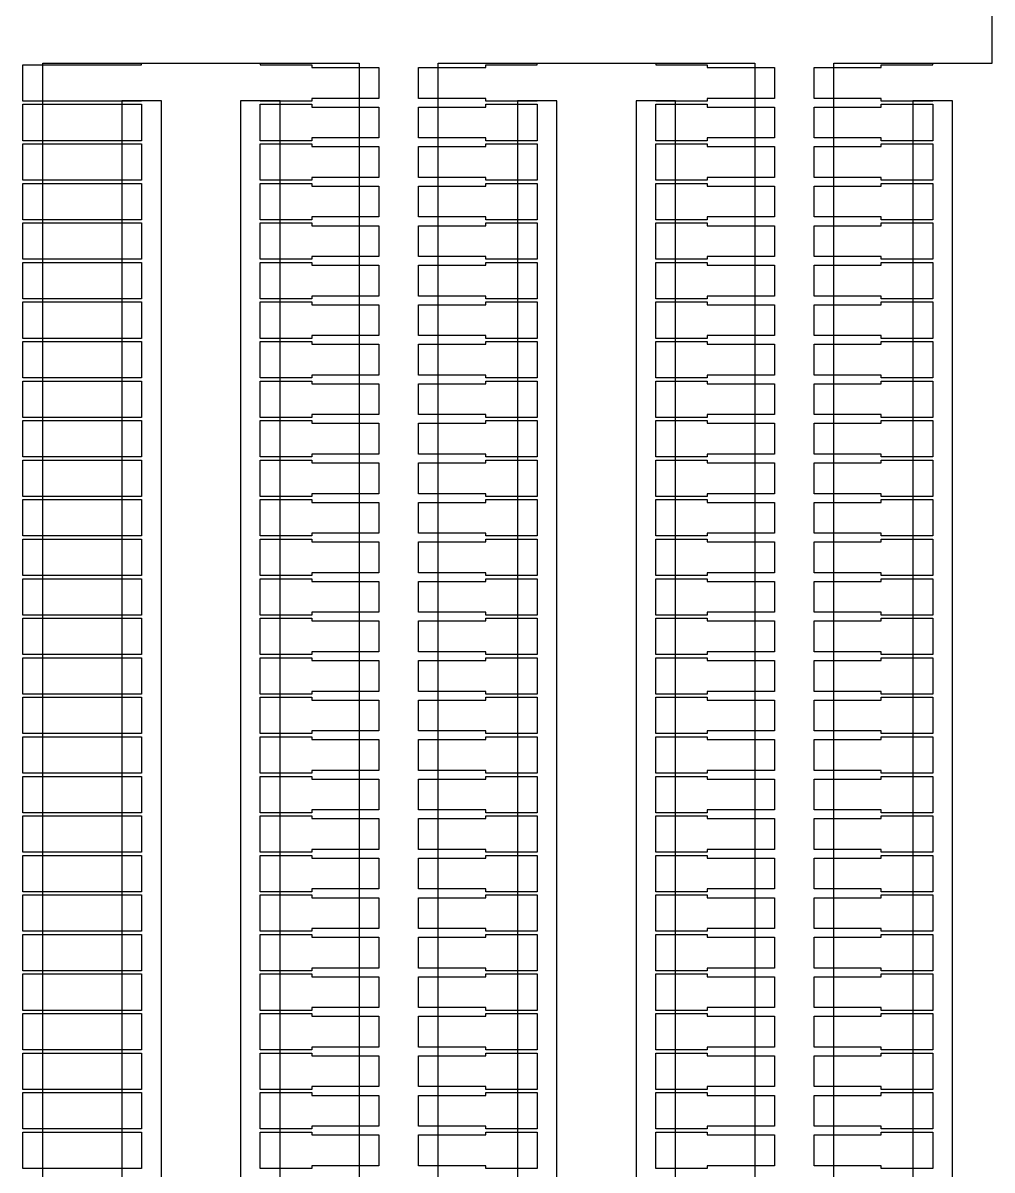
# Model space of a CAD drawing. Extents: x -38350 to 38650, y -35000 to 36000.
# Drawn here: x -19490 to -19000, y 24440 to 25020 of the extents above; entities that cross this region are included whole.
import ezdxf

# ---------------------------------------------------------------- set-up
doc = ezdxf.new("R2010")
doc.units = 0
doc.header["$MEASUREMENT"] = 0
doc.layers.add('Layer1', color=10, linetype='Continuous')

msp = doc.modelspace()

# ---------------------------------------------------------------- linework, layer by layer
for p, q in [((-19000, 25000), (-19000, 32000)), ((-19490, 24980.8), (-19490, 24999.2)), ((-19490, 24999.2), (-19430, 24999.2)), ((-19430, 24999.2), (-19430, 25000)), ((-19430, 25000), (-19370, 25000)), ((-19370, 25000), (-19370, 24999.2)), ((-19370, 24999.2), (-19344, 24999.2)), ((-19344, 24999.2), (-19344, 24997.8)), ((-19344, 24997.8), (-19310, 24997.8)), ((-19310, 24997.8), (-19310, 24982.2)), ((-19290, 24982.2), (-19290, 24997.8)), ((-19290, 24997.8), (-19256, 24997.8)), ((-19256, 24997.8), (-19256, 24999.2)), ((-19256, 24999.2), (-19230, 24999.2)), ((-19230, 24999.2), (-19230, 25000)), ((-19230, 25000), (-19170, 25000)), ((-19170, 25000), (-19170, 24999.2)), ((-19170, 24999.2), (-19144, 24999.2)), ((-19144, 24999.2), (-19144, 24997.8)), ((-19144, 24997.8), (-19110, 24997.8)), ((-19110, 24997.8), (-19110, 24982.2)), ((-19090, 24982.2), (-19090, 24997.8)), ((-19090, 24997.8), (-19056, 24997.8)), ((-19056, 24997.8), (-19056, 24999.2)), ((-19056, 24999.2), (-19030, 24999.2)), ((-19030, 24999.2), (-19030, 25000)), ((-19030, 25000), (-19000, 25000)), ((-19430, 24980.8), (-19490, 24980.8)), ((-19420, 24981), (-19430, 24981)), ((-19430, 24981), (-19430, 24980.8)), ((-19420, 24000), (-19420, 24981)), ((-19370, 24981), (-19380, 24981)), ((-19380, 24981), (-19380, 24000)), ((-19370, 24980.8), (-19370, 24981)), ((-19344, 24980.8), (-19370, 24980.8)), ((-19310, 24982.2), (-19344, 24982.2)), ((-19344, 24982.2), (-19344, 24980.8)), ((-19256, 24982.2), (-19290, 24982.2)), ((-19256, 24980.8), (-19256, 24982.2)), ((-19230, 24980.8), (-19256, 24980.8)), ((-19220, 24981), (-19230, 24981)), ((-19230, 24981), (-19230, 24980.8)), ((-19220, 24000), (-19220, 24981)), ((-19170, 24981), (-19180, 24981)), ((-19180, 24981), (-19180, 24000)), ((-19170, 24980.8), (-19170, 24981)), ((-19144, 24980.8), (-19170, 24980.8)), ((-19110, 24982.2), (-19144, 24982.2)), ((-19144, 24982.2), (-19144, 24980.8)), ((-19056, 24982.2), (-19090, 24982.2)), ((-19056, 24980.8), (-19056, 24982.2)), ((-19030, 24980.8), (-19056, 24980.8)), ((-19020, 24981), (-19030, 24981)), ((-19030, 24981), (-19030, 24980.8)), ((-19020, 24000), (-19020, 24981)), ((-19490, 24960.8), (-19490, 24979.2)), ((-19490, 24979.2), (-19430, 24979.2)), ((-19430, 24979.2), (-19430, 24960.8)), ((-19370, 24960.8), (-19370, 24979.2)), ((-19370, 24979.2), (-19344, 24979.2)), ((-19344, 24979.2), (-19344, 24977.8)), ((-19344, 24977.8), (-19310, 24977.8)), ((-19310, 24977.8), (-19310, 24962.2)), ((-19290, 24962.2), (-19290, 24977.8)), ((-19290, 24977.8), (-19256, 24977.8)), ((-19256, 24977.8), (-19256, 24979.2)), ((-19256, 24979.2), (-19230, 24979.2)), ((-19230, 24979.2), (-19230, 24960.8)), ((-19170, 24960.8), (-19170, 24979.2)), ((-19170, 24979.2), (-19144, 24979.2)), ((-19144, 24979.2), (-19144, 24977.8)), ((-19144, 24977.8), (-19110, 24977.8)), ((-19110, 24977.8), (-19110, 24962.2)), ((-19090, 24962.2), (-19090, 24977.8)), ((-19090, 24977.8), (-19056, 24977.8)), ((-19056, 24977.8), (-19056, 24979.2)), ((-19056, 24979.2), (-19030, 24979.2)), ((-19030, 24979.2), (-19030, 24960.8)), ((-19310, 24962.2), (-19344, 24962.2)), ((-19344, 24962.2), (-19344, 24960.8)), ((-19256, 24962.2), (-19290, 24962.2)), ((-19256, 24960.8), (-19256, 24962.2)), ((-19110, 24962.2), (-19144, 24962.2)), ((-19144, 24962.2), (-19144, 24960.8)), ((-19056, 24962.2), (-19090, 24962.2)), ((-19056, 24960.8), (-19056, 24962.2)), ((-19430, 24960.8), (-19490, 24960.8)), ((-19490, 24940.8), (-19490, 24959.2)), ((-19490, 24959.2), (-19430, 24959.2)), ((-19430, 24959.2), (-19430, 24940.8)), ((-19344, 24960.8), (-19370, 24960.8)), ((-19370, 24940.8), (-19370, 24959.2)), ((-19370, 24959.2), (-19344, 24959.2)), ((-19344, 24959.2), (-19344, 24957.8)), ((-19344, 24957.8), (-19310, 24957.8)), ((-19310, 24957.8), (-19310, 24942.2)), ((-19290, 24942.2), (-19290, 24957.8)), ((-19290, 24957.8), (-19256, 24957.8)), ((-19230, 24960.8), (-19256, 24960.8)), ((-19256, 24957.8), (-19256, 24959.2)), ((-19256, 24959.2), (-19230, 24959.2)), ((-19230, 24959.2), (-19230, 24940.8)), ((-19144, 24960.8), (-19170, 24960.8)), ((-19170, 24940.8), (-19170, 24959.2)), ((-19170, 24959.2), (-19144, 24959.2)), ((-19144, 24959.2), (-19144, 24957.8)), ((-19144, 24957.8), (-19110, 24957.8)), ((-19110, 24957.8), (-19110, 24942.2)), ((-19090, 24942.2), (-19090, 24957.8)), ((-19090, 24957.8), (-19056, 24957.8)), ((-19030, 24960.8), (-19056, 24960.8)), ((-19056, 24957.8), (-19056, 24959.2)), ((-19056, 24959.2), (-19030, 24959.2)), ((-19030, 24959.2), (-19030, 24940.8)), ((-19430, 24940.8), (-19490, 24940.8)), ((-19490, 24920.8), (-19490, 24939.2)), ((-19490, 24939.2), (-19430, 24939.2)), ((-19430, 24939.2), (-19430, 24920.8)), ((-19344, 24940.8), (-19370, 24940.8)), ((-19370, 24920.8), (-19370, 24939.2)), ((-19370, 24939.2), (-19344, 24939.2)), ((-19310, 24942.2), (-19344, 24942.2)), ((-19344, 24942.2), (-19344, 24940.8)), ((-19344, 24939.2), (-19344, 24937.8)), ((-19256, 24942.2), (-19290, 24942.2)), ((-19256, 24940.8), (-19256, 24942.2)), ((-19230, 24940.8), (-19256, 24940.8)), ((-19256, 24937.8), (-19256, 24939.2)), ((-19256, 24939.2), (-19230, 24939.2)), ((-19230, 24939.2), (-19230, 24920.8)), ((-19144, 24940.8), (-19170, 24940.8)), ((-19170, 24920.8), (-19170, 24939.2)), ((-19170, 24939.2), (-19144, 24939.2)), ((-19110, 24942.2), (-19144, 24942.2)), ((-19144, 24942.2), (-19144, 24940.8)), ((-19144, 24939.2), (-19144, 24937.8)), ((-19056, 24942.2), (-19090, 24942.2)), ((-19056, 24940.8), (-19056, 24942.2)), ((-19030, 24940.8), (-19056, 24940.8)), ((-19056, 24937.8), (-19056, 24939.2)), ((-19056, 24939.2), (-19030, 24939.2)), ((-19030, 24939.2), (-19030, 24920.8)), ((-19344, 24937.8), (-19310, 24937.8)), ((-19310, 24937.8), (-19310, 24922.2)), ((-19290, 24922.2), (-19290, 24937.8)), ((-19290, 24937.8), (-19256, 24937.8)), ((-19144, 24937.8), (-19110, 24937.8)), ((-19110, 24937.8), (-19110, 24922.2)), ((-19090, 24922.2), (-19090, 24937.8)), ((-19090, 24937.8), (-19056, 24937.8)), ((-19310, 24922.2), (-19344, 24922.2)), ((-19344, 24922.2), (-19344, 24920.8)), ((-19256, 24922.2), (-19290, 24922.2)), ((-19256, 24920.8), (-19256, 24922.2)), ((-19110, 24922.2), (-19144, 24922.2)), ((-19144, 24922.2), (-19144, 24920.8)), ((-19056, 24922.2), (-19090, 24922.2)), ((-19056, 24920.8), (-19056, 24922.2)), ((-19430, 24920.8), (-19490, 24920.8)), ((-19490, 24900.8), (-19490, 24919.2)), ((-19490, 24919.2), (-19430, 24919.2)), ((-19430, 24919.2), (-19430, 24900.8)), ((-19344, 24920.8), (-19370, 24920.8)), ((-19370, 24900.8), (-19370, 24919.2)), ((-19370, 24919.2), (-19344, 24919.2)), ((-19344, 24919.2), (-19344, 24917.8)), ((-19344, 24917.8), (-19310, 24917.8)), ((-19310, 24917.8), (-19310, 24902.2)), ((-19290, 24902.2), (-19290, 24917.8)), ((-19290, 24917.8), (-19256, 24917.8)), ((-19230, 24920.8), (-19256, 24920.8)), ((-19256, 24917.8), (-19256, 24919.2)), ((-19256, 24919.2), (-19230, 24919.2)), ((-19230, 24919.2), (-19230, 24900.8)), ((-19144, 24920.8), (-19170, 24920.8)), ((-19170, 24900.8), (-19170, 24919.2)), ((-19170, 24919.2), (-19144, 24919.2)), ((-19144, 24919.2), (-19144, 24917.8)), ((-19144, 24917.8), (-19110, 24917.8)), ((-19110, 24917.8), (-19110, 24902.2)), ((-19090, 24902.2), (-19090, 24917.8)), ((-19090, 24917.8), (-19056, 24917.8)), ((-19030, 24920.8), (-19056, 24920.8)), ((-19056, 24917.8), (-19056, 24919.2)), ((-19056, 24919.2), (-19030, 24919.2)), ((-19030, 24919.2), (-19030, 24900.8)), ((-19430, 24900.8), (-19490, 24900.8)), ((-19490, 24880.8), (-19490, 24899.2)), ((-19490, 24899.2), (-19430, 24899.2)), ((-19430, 24899.2), (-19430, 24880.8)), ((-19344, 24900.8), (-19370, 24900.8)), ((-19370, 24880.8), (-19370, 24899.2)), ((-19370, 24899.2), (-19344, 24899.2)), ((-19310, 24902.2), (-19344, 24902.2)), ((-19344, 24902.2), (-19344, 24900.8)), ((-19344, 24899.2), (-19344, 24897.8)), ((-19256, 24902.2), (-19290, 24902.2)), ((-19256, 24900.8), (-19256, 24902.2)), ((-19230, 24900.8), (-19256, 24900.8)), ((-19256, 24897.8), (-19256, 24899.2)), ((-19256, 24899.2), (-19230, 24899.2)), ((-19230, 24899.2), (-19230, 24880.8)), ((-19144, 24900.8), (-19170, 24900.8)), ((-19170, 24880.8), (-19170, 24899.2)), ((-19170, 24899.2), (-19144, 24899.2)), ((-19110, 24902.2), (-19144, 24902.2)), ((-19144, 24902.2), (-19144, 24900.8)), ((-19144, 24899.2), (-19144, 24897.8)), ((-19056, 24902.2), (-19090, 24902.2)), ((-19056, 24900.8), (-19056, 24902.2)), ((-19030, 24900.8), (-19056, 24900.8)), ((-19056, 24897.8), (-19056, 24899.2)), ((-19056, 24899.2), (-19030, 24899.2)), ((-19030, 24899.2), (-19030, 24880.8)), ((-19344, 24897.8), (-19310, 24897.8)), ((-19310, 24897.8), (-19310, 24882.2)), ((-19290, 24882.2), (-19290, 24897.8)), ((-19290, 24897.8), (-19256, 24897.8)), ((-19144, 24897.8), (-19110, 24897.8)), ((-19110, 24897.8), (-19110, 24882.2)), ((-19090, 24882.2), (-19090, 24897.8)), ((-19090, 24897.8), (-19056, 24897.8)), ((-19430, 24880.8), (-19490, 24880.8)), ((-19344, 24880.8), (-19370, 24880.8)), ((-19310, 24882.2), (-19344, 24882.2)), ((-19344, 24882.2), (-19344, 24880.8)), ((-19256, 24882.2), (-19290, 24882.2)), ((-19256, 24880.8), (-19256, 24882.2)), ((-19230, 24880.8), (-19256, 24880.8)), ((-19144, 24880.8), (-19170, 24880.8)), ((-19110, 24882.2), (-19144, 24882.2)), ((-19144, 24882.2), (-19144, 24880.8)), ((-19056, 24882.2), (-19090, 24882.2)), ((-19056, 24880.8), (-19056, 24882.2)), ((-19030, 24880.8), (-19056, 24880.8)), ((-19490, 24860.8), (-19490, 24879.2)), ((-19490, 24879.2), (-19430, 24879.2)), ((-19430, 24879.2), (-19430, 24860.8)), ((-19370, 24860.8), (-19370, 24879.2)), ((-19370, 24879.2), (-19344, 24879.2)), ((-19344, 24879.2), (-19344, 24877.8)), ((-19344, 24877.8), (-19310, 24877.8)), ((-19310, 24877.8), (-19310, 24862.2)), ((-19290, 24862.2), (-19290, 24877.8)), ((-19290, 24877.8), (-19256, 24877.8)), ((-19256, 24877.8), (-19256, 24879.2)), ((-19256, 24879.2), (-19230, 24879.2)), ((-19230, 24879.2), (-19230, 24860.8)), ((-19170, 24860.8), (-19170, 24879.2)), ((-19170, 24879.2), (-19144, 24879.2)), ((-19144, 24879.2), (-19144, 24877.8)), ((-19144, 24877.8), (-19110, 24877.8)), ((-19110, 24877.8), (-19110, 24862.2)), ((-19090, 24862.2), (-19090, 24877.8)), ((-19090, 24877.8), (-19056, 24877.8)), ((-19056, 24877.8), (-19056, 24879.2)), ((-19056, 24879.2), (-19030, 24879.2)), ((-19030, 24879.2), (-19030, 24860.8)), ((-19430, 24860.8), (-19490, 24860.8)), ((-19490, 24840.8), (-19490, 24859.2)), ((-19490, 24859.2), (-19430, 24859.2)), ((-19430, 24859.2), (-19430, 24840.8)), ((-19344, 24860.8), (-19370, 24860.8)), ((-19370, 24840.8), (-19370, 24859.2)), ((-19370, 24859.2), (-19344, 24859.2)), ((-19310, 24862.2), (-19344, 24862.2)), ((-19344, 24862.2), (-19344, 24860.8)), ((-19344, 24859.2), (-19344, 24857.8)), ((-19344, 24857.8), (-19310, 24857.8)), ((-19310, 24857.8), (-19310, 24842.2)), ((-19256, 24862.2), (-19290, 24862.2)), ((-19290, 24842.2), (-19290, 24857.8)), ((-19290, 24857.8), (-19256, 24857.8)), ((-19256, 24860.8), (-19256, 24862.2)), ((-19230, 24860.8), (-19256, 24860.8)), ((-19256, 24857.8), (-19256, 24859.2)), ((-19256, 24859.2), (-19230, 24859.2)), ((-19230, 24859.2), (-19230, 24840.8)), ((-19144, 24860.8), (-19170, 24860.8)), ((-19170, 24840.8), (-19170, 24859.2)), ((-19170, 24859.2), (-19144, 24859.2)), ((-19110, 24862.2), (-19144, 24862.2)), ((-19144, 24862.2), (-19144, 24860.8)), ((-19144, 24859.2), (-19144, 24857.8)), ((-19144, 24857.8), (-19110, 24857.8)), ((-19110, 24857.8), (-19110, 24842.2)), ((-19056, 24862.2), (-19090, 24862.2)), ((-19090, 24842.2), (-19090, 24857.8)), ((-19090, 24857.8), (-19056, 24857.8)), ((-19056, 24860.8), (-19056, 24862.2)), ((-19030, 24860.8), (-19056, 24860.8)), ((-19056, 24857.8), (-19056, 24859.2)), ((-19056, 24859.2), (-19030, 24859.2)), ((-19030, 24859.2), (-19030, 24840.8)), ((-19430, 24840.8), (-19490, 24840.8)), ((-19344, 24840.8), (-19370, 24840.8)), ((-19310, 24842.2), (-19344, 24842.2)), ((-19344, 24842.2), (-19344, 24840.8)), ((-19256, 24842.2), (-19290, 24842.2)), ((-19256, 24840.8), (-19256, 24842.2)), ((-19230, 24840.8), (-19256, 24840.8)), ((-19144, 24840.8), (-19170, 24840.8)), ((-19110, 24842.2), (-19144, 24842.2)), ((-19144, 24842.2), (-19144, 24840.8)), ((-19056, 24842.2), (-19090, 24842.2)), ((-19056, 24840.8), (-19056, 24842.2)), ((-19030, 24840.8), (-19056, 24840.8)), ((-19490, 24820.8), (-19490, 24839.2)), ((-19490, 24839.2), (-19430, 24839.2)), ((-19430, 24839.2), (-19430, 24820.8)), ((-19370, 24820.8), (-19370, 24839.2)), ((-19370, 24839.2), (-19344, 24839.2)), ((-19344, 24839.2), (-19344, 24837.8)), ((-19344, 24837.8), (-19310, 24837.8)), ((-19310, 24837.8), (-19310, 24822.2)), ((-19290, 24822.2), (-19290, 24837.8)), ((-19290, 24837.8), (-19256, 24837.8)), ((-19256, 24837.8), (-19256, 24839.2)), ((-19256, 24839.2), (-19230, 24839.2)), ((-19230, 24839.2), (-19230, 24820.8)), ((-19170, 24820.8), (-19170, 24839.2)), ((-19170, 24839.2), (-19144, 24839.2)), ((-19144, 24839.2), (-19144, 24837.8)), ((-19144, 24837.8), (-19110, 24837.8)), ((-19110, 24837.8), (-19110, 24822.2)), ((-19090, 24822.2), (-19090, 24837.8)), ((-19090, 24837.8), (-19056, 24837.8)), ((-19056, 24837.8), (-19056, 24839.2)), ((-19056, 24839.2), (-19030, 24839.2)), ((-19030, 24839.2), (-19030, 24820.8)), ((-19430, 24820.8), (-19490, 24820.8)), ((-19490, 24800.8), (-19490, 24819.2)), ((-19490, 24819.2), (-19430, 24819.2)), ((-19430, 24819.2), (-19430, 24800.8)), ((-19344, 24820.8), (-19370, 24820.8)), ((-19370, 24800.8), (-19370, 24819.2)), ((-19370, 24819.2), (-19344, 24819.2)), ((-19310, 24822.2), (-19344, 24822.2)), ((-19344, 24822.2), (-19344, 24820.8)), ((-19344, 24819.2), (-19344, 24817.8)), ((-19344, 24817.8), (-19310, 24817.8)), ((-19310, 24817.8), (-19310, 24802.2)), ((-19256, 24822.2), (-19290, 24822.2)), ((-19290, 24802.2), (-19290, 24817.8)), ((-19290, 24817.8), (-19256, 24817.8)), ((-19256, 24820.8), (-19256, 24822.2)), ((-19230, 24820.8), (-19256, 24820.8)), ((-19256, 24817.8), (-19256, 24819.2)), ((-19256, 24819.2), (-19230, 24819.2)), ((-19230, 24819.2), (-19230, 24800.8)), ((-19144, 24820.8), (-19170, 24820.8)), ((-19170, 24800.8), (-19170, 24819.2)), ((-19170, 24819.2), (-19144, 24819.2)), ((-19110, 24822.2), (-19144, 24822.2)), ((-19144, 24822.2), (-19144, 24820.8)), ((-19144, 24819.2), (-19144, 24817.8)), ((-19144, 24817.8), (-19110, 24817.8)), ((-19110, 24817.8), (-19110, 24802.2)), ((-19056, 24822.2), (-19090, 24822.2)), ((-19090, 24802.2), (-19090, 24817.8)), ((-19090, 24817.8), (-19056, 24817.8)), ((-19056, 24820.8), (-19056, 24822.2)), ((-19030, 24820.8), (-19056, 24820.8)), ((-19056, 24817.8), (-19056, 24819.2)), ((-19056, 24819.2), (-19030, 24819.2)), ((-19030, 24819.2), (-19030, 24800.8)), ((-19430, 24800.8), (-19490, 24800.8)), ((-19344, 24800.8), (-19370, 24800.8)), ((-19310, 24802.2), (-19344, 24802.2)), ((-19344, 24802.2), (-19344, 24800.8)), ((-19256, 24802.2), (-19290, 24802.2)), ((-19256, 24800.8), (-19256, 24802.2)), ((-19230, 24800.8), (-19256, 24800.8)), ((-19144, 24800.8), (-19170, 24800.8)), ((-19110, 24802.2), (-19144, 24802.2)), ((-19144, 24802.2), (-19144, 24800.8)), ((-19056, 24802.2), (-19090, 24802.2)), ((-19056, 24800.8), (-19056, 24802.2)), ((-19030, 24800.8), (-19056, 24800.8)), ((-19490, 24780.8), (-19490, 24799.2)), ((-19490, 24799.2), (-19430, 24799.2)), ((-19430, 24799.2), (-19430, 24780.8)), ((-19370, 24780.8), (-19370, 24799.2)), ((-19370, 24799.2), (-19344, 24799.2)), ((-19344, 24799.2), (-19344, 24797.8)), ((-19344, 24797.8), (-19310, 24797.8)), ((-19310, 24797.8), (-19310, 24782.2)), ((-19290, 24782.2), (-19290, 24797.8)), ((-19290, 24797.8), (-19256, 24797.8)), ((-19256, 24797.8), (-19256, 24799.2)), ((-19256, 24799.2), (-19230, 24799.2)), ((-19230, 24799.2), (-19230, 24780.8)), ((-19170, 24780.8), (-19170, 24799.2)), ((-19170, 24799.2), (-19144, 24799.2)), ((-19144, 24799.2), (-19144, 24797.8)), ((-19144, 24797.8), (-19110, 24797.8)), ((-19110, 24797.8), (-19110, 24782.2)), ((-19090, 24782.2), (-19090, 24797.8)), ((-19090, 24797.8), (-19056, 24797.8)), ((-19056, 24797.8), (-19056, 24799.2)), ((-19056, 24799.2), (-19030, 24799.2)), ((-19030, 24799.2), (-19030, 24780.8)), ((-19310, 24782.2), (-19344, 24782.2)), ((-19344, 24782.2), (-19344, 24780.8)), ((-19256, 24782.2), (-19290, 24782.2)), ((-19256, 24780.8), (-19256, 24782.2)), ((-19110, 24782.2), (-19144, 24782.2)), ((-19144, 24782.2), (-19144, 24780.8)), ((-19056, 24782.2), (-19090, 24782.2)), ((-19056, 24780.8), (-19056, 24782.2)), ((-19430, 24780.8), (-19490, 24780.8)), ((-19490, 24760.8), (-19490, 24779.2)), ((-19490, 24779.2), (-19430, 24779.2)), ((-19430, 24779.2), (-19430, 24760.8)), ((-19344, 24780.8), (-19370, 24780.8)), ((-19370, 24760.8), (-19370, 24779.2)), ((-19370, 24779.2), (-19344, 24779.2)), ((-19344, 24779.2), (-19344, 24777.8)), ((-19344, 24777.8), (-19310, 24777.8)), ((-19310, 24777.8), (-19310, 24762.2)), ((-19290, 24762.2), (-19290, 24777.8)), ((-19290, 24777.8), (-19256, 24777.8)), ((-19230, 24780.8), (-19256, 24780.8)), ((-19256, 24777.8), (-19256, 24779.2)), ((-19256, 24779.2), (-19230, 24779.2)), ((-19230, 24779.2), (-19230, 24760.8)), ((-19144, 24780.8), (-19170, 24780.8)), ((-19170, 24760.8), (-19170, 24779.2)), ((-19170, 24779.2), (-19144, 24779.2)), ((-19144, 24779.2), (-19144, 24777.8)), ((-19144, 24777.8), (-19110, 24777.8)), ((-19110, 24777.8), (-19110, 24762.2)), ((-19090, 24762.2), (-19090, 24777.8)), ((-19090, 24777.8), (-19056, 24777.8)), ((-19030, 24780.8), (-19056, 24780.8)), ((-19056, 24777.8), (-19056, 24779.2)), ((-19056, 24779.2), (-19030, 24779.2)), ((-19030, 24779.2), (-19030, 24760.8)), ((-19430, 24760.8), (-19490, 24760.8)), ((-19490, 24740.8), (-19490, 24759.2)), ((-19490, 24759.2), (-19430, 24759.2)), ((-19430, 24759.2), (-19430, 24740.8)), ((-19344, 24760.8), (-19370, 24760.8)), ((-19370, 24740.8), (-19370, 24759.2)), ((-19370, 24759.2), (-19344, 24759.2)), ((-19310, 24762.2), (-19344, 24762.2)), ((-19344, 24762.2), (-19344, 24760.8)), ((-19344, 24759.2), (-19344, 24757.8)), ((-19256, 24762.2), (-19290, 24762.2)), ((-19256, 24760.8), (-19256, 24762.2)), ((-19230, 24760.8), (-19256, 24760.8)), ((-19256, 24757.8), (-19256, 24759.2)), ((-19256, 24759.2), (-19230, 24759.2)), ((-19230, 24759.2), (-19230, 24740.8)), ((-19144, 24760.8), (-19170, 24760.8)), ((-19170, 24740.8), (-19170, 24759.2)), ((-19170, 24759.2), (-19144, 24759.2)), ((-19110, 24762.2), (-19144, 24762.2)), ((-19144, 24762.2), (-19144, 24760.8)), ((-19144, 24759.2), (-19144, 24757.8)), ((-19056, 24762.2), (-19090, 24762.2)), ((-19056, 24760.8), (-19056, 24762.2)), ((-19030, 24760.8), (-19056, 24760.8)), ((-19056, 24757.8), (-19056, 24759.2)), ((-19056, 24759.2), (-19030, 24759.2)), ((-19030, 24759.2), (-19030, 24740.8)), ((-19344, 24757.8), (-19310, 24757.8)), ((-19310, 24757.8), (-19310, 24742.2)), ((-19290, 24742.2), (-19290, 24757.8)), ((-19290, 24757.8), (-19256, 24757.8)), ((-19144, 24757.8), (-19110, 24757.8)), ((-19110, 24757.8), (-19110, 24742.2)), ((-19090, 24742.2), (-19090, 24757.8)), ((-19090, 24757.8), (-19056, 24757.8)), ((-19310, 24742.2), (-19344, 24742.2)), ((-19344, 24742.2), (-19344, 24740.8)), ((-19256, 24742.2), (-19290, 24742.2)), ((-19256, 24740.8), (-19256, 24742.2)), ((-19110, 24742.2), (-19144, 24742.2)), ((-19144, 24742.2), (-19144, 24740.8)), ((-19056, 24742.2), (-19090, 24742.2)), ((-19056, 24740.8), (-19056, 24742.2)), ((-19430, 24740.8), (-19490, 24740.8)), ((-19490, 24720.8), (-19490, 24739.2)), ((-19490, 24739.2), (-19430, 24739.2)), ((-19430, 24739.2), (-19430, 24720.8)), ((-19344, 24740.8), (-19370, 24740.8)), ((-19370, 24720.8), (-19370, 24739.2)), ((-19370, 24739.2), (-19344, 24739.2)), ((-19344, 24739.2), (-19344, 24737.8)), ((-19344, 24737.8), (-19310, 24737.8)), ((-19310, 24737.8), (-19310, 24722.2)), ((-19290, 24722.2), (-19290, 24737.8)), ((-19290, 24737.8), (-19256, 24737.8)), ((-19230, 24740.8), (-19256, 24740.8)), ((-19256, 24737.8), (-19256, 24739.2)), ((-19256, 24739.2), (-19230, 24739.2)), ((-19230, 24739.2), (-19230, 24720.8)), ((-19144, 24740.8), (-19170, 24740.8)), ((-19170, 24720.8), (-19170, 24739.2)), ((-19170, 24739.2), (-19144, 24739.2)), ((-19144, 24739.2), (-19144, 24737.8)), ((-19144, 24737.8), (-19110, 24737.8)), ((-19110, 24737.8), (-19110, 24722.2)), ((-19090, 24722.2), (-19090, 24737.8)), ((-19090, 24737.8), (-19056, 24737.8)), ((-19030, 24740.8), (-19056, 24740.8)), ((-19056, 24737.8), (-19056, 24739.2)), ((-19056, 24739.2), (-19030, 24739.2)), ((-19030, 24739.2), (-19030, 24720.8)), ((-19430, 24720.8), (-19490, 24720.8)), ((-19490, 24700.8), (-19490, 24719.2)), ((-19490, 24719.2), (-19430, 24719.2)), ((-19430, 24719.2), (-19430, 24700.8)), ((-19344, 24720.8), (-19370, 24720.8)), ((-19370, 24700.8), (-19370, 24719.2)), ((-19370, 24719.2), (-19344, 24719.2)), ((-19310, 24722.2), (-19344, 24722.2)), ((-19344, 24722.2), (-19344, 24720.8)), ((-19344, 24719.2), (-19344, 24717.8)), ((-19256, 24722.2), (-19290, 24722.2)), ((-19256, 24720.8), (-19256, 24722.2)), ((-19230, 24720.8), (-19256, 24720.8)), ((-19256, 24717.8), (-19256, 24719.2)), ((-19256, 24719.2), (-19230, 24719.2)), ((-19230, 24719.2), (-19230, 24700.8)), ((-19144, 24720.8), (-19170, 24720.8)), ((-19170, 24700.8), (-19170, 24719.2)), ((-19170, 24719.2), (-19144, 24719.2)), ((-19110, 24722.2), (-19144, 24722.2)), ((-19144, 24722.2), (-19144, 24720.8)), ((-19144, 24719.2), (-19144, 24717.8)), ((-19056, 24722.2), (-19090, 24722.2)), ((-19056, 24720.8), (-19056, 24722.2)), ((-19030, 24720.8), (-19056, 24720.8)), ((-19056, 24717.8), (-19056, 24719.2)), ((-19056, 24719.2), (-19030, 24719.2)), ((-19030, 24719.2), (-19030, 24700.8)), ((-19344, 24717.8), (-19310, 24717.8)), ((-19310, 24717.8), (-19310, 24702.2)), ((-19290, 24702.2), (-19290, 24717.8)), ((-19290, 24717.8), (-19256, 24717.8)), ((-19144, 24717.8), (-19110, 24717.8)), ((-19110, 24717.8), (-19110, 24702.2)), ((-19090, 24702.2), (-19090, 24717.8)), ((-19090, 24717.8), (-19056, 24717.8)), ((-19430, 24700.8), (-19490, 24700.8)), ((-19344, 24700.8), (-19370, 24700.8)), ((-19310, 24702.2), (-19344, 24702.2)), ((-19344, 24702.2), (-19344, 24700.8)), ((-19256, 24702.2), (-19290, 24702.2)), ((-19256, 24700.8), (-19256, 24702.2)), ((-19230, 24700.8), (-19256, 24700.8)), ((-19144, 24700.8), (-19170, 24700.8)), ((-19110, 24702.2), (-19144, 24702.2)), ((-19144, 24702.2), (-19144, 24700.8)), ((-19056, 24702.2), (-19090, 24702.2)), ((-19056, 24700.8), (-19056, 24702.2)), ((-19030, 24700.8), (-19056, 24700.8)), ((-19490, 24680.8), (-19490, 24699.2)), ((-19490, 24699.2), (-19430, 24699.2)), ((-19430, 24699.2), (-19430, 24680.8)), ((-19370, 24680.8), (-19370, 24699.2)), ((-19370, 24699.2), (-19344, 24699.2)), ((-19344, 24699.2), (-19344, 24697.8)), ((-19344, 24697.8), (-19310, 24697.8)), ((-19310, 24697.8), (-19310, 24682.2)), ((-19290, 24682.2), (-19290, 24697.8)), ((-19290, 24697.8), (-19256, 24697.8)), ((-19256, 24697.8), (-19256, 24699.2)), ((-19256, 24699.2), (-19230, 24699.2)), ((-19230, 24699.2), (-19230, 24680.8)), ((-19170, 24680.8), (-19170, 24699.2)), ((-19170, 24699.2), (-19144, 24699.2)), ((-19144, 24699.2), (-19144, 24697.8)), ((-19144, 24697.8), (-19110, 24697.8)), ((-19110, 24697.8), (-19110, 24682.2)), ((-19090, 24682.2), (-19090, 24697.8)), ((-19090, 24697.8), (-19056, 24697.8)), ((-19056, 24697.8), (-19056, 24699.2)), ((-19056, 24699.2), (-19030, 24699.2)), ((-19030, 24699.2), (-19030, 24680.8)), ((-19430, 24680.8), (-19490, 24680.8)), ((-19490, 24660.8), (-19490, 24679.2)), ((-19490, 24679.2), (-19430, 24679.2)), ((-19430, 24679.2), (-19430, 24660.8)), ((-19344, 24680.8), (-19370, 24680.8)), ((-19370, 24660.8), (-19370, 24679.2)), ((-19370, 24679.2), (-19344, 24679.2)), ((-19310, 24682.2), (-19344, 24682.2)), ((-19344, 24682.2), (-19344, 24680.8)), ((-19344, 24679.2), (-19344, 24677.8)), ((-19344, 24677.8), (-19310, 24677.8)), ((-19310, 24677.8), (-19310, 24662.2)), ((-19256, 24682.2), (-19290, 24682.2)), ((-19290, 24662.2), (-19290, 24677.8)), ((-19290, 24677.8), (-19256, 24677.8)), ((-19256, 24680.8), (-19256, 24682.2)), ((-19230, 24680.8), (-19256, 24680.8)), ((-19256, 24677.8), (-19256, 24679.2)), ((-19256, 24679.2), (-19230, 24679.2)), ((-19230, 24679.2), (-19230, 24660.8)), ((-19144, 24680.8), (-19170, 24680.8)), ((-19170, 24660.8), (-19170, 24679.2)), ((-19170, 24679.2), (-19144, 24679.2)), ((-19110, 24682.2), (-19144, 24682.2)), ((-19144, 24682.2), (-19144, 24680.8)), ((-19144, 24679.2), (-19144, 24677.8)), ((-19144, 24677.8), (-19110, 24677.8)), ((-19110, 24677.8), (-19110, 24662.2)), ((-19056, 24682.2), (-19090, 24682.2)), ((-19090, 24662.2), (-19090, 24677.8)), ((-19090, 24677.8), (-19056, 24677.8)), ((-19056, 24680.8), (-19056, 24682.2)), ((-19030, 24680.8), (-19056, 24680.8)), ((-19056, 24677.8), (-19056, 24679.2)), ((-19056, 24679.2), (-19030, 24679.2)), ((-19030, 24679.2), (-19030, 24660.8)), ((-19430, 24660.8), (-19490, 24660.8)), ((-19344, 24660.8), (-19370, 24660.8)), ((-19310, 24662.2), (-19344, 24662.2)), ((-19344, 24662.2), (-19344, 24660.8)), ((-19256, 24662.2), (-19290, 24662.2)), ((-19256, 24660.8), (-19256, 24662.2)), ((-19230, 24660.8), (-19256, 24660.8)), ((-19144, 24660.8), (-19170, 24660.8)), ((-19110, 24662.2), (-19144, 24662.2)), ((-19144, 24662.2), (-19144, 24660.8)), ((-19056, 24662.2), (-19090, 24662.2)), ((-19056, 24660.8), (-19056, 24662.2)), ((-19030, 24660.8), (-19056, 24660.8)), ((-19490, 24640.8), (-19490, 24659.2)), ((-19490, 24659.2), (-19430, 24659.2)), ((-19430, 24659.2), (-19430, 24640.8)), ((-19370, 24640.8), (-19370, 24659.2)), ((-19370, 24659.2), (-19344, 24659.2)), ((-19344, 24659.2), (-19344, 24657.8)), ((-19344, 24657.8), (-19310, 24657.8)), ((-19310, 24657.8), (-19310, 24642.2)), ((-19290, 24642.2), (-19290, 24657.8)), ((-19290, 24657.8), (-19256, 24657.8)), ((-19256, 24657.8), (-19256, 24659.2)), ((-19256, 24659.2), (-19230, 24659.2)), ((-19230, 24659.2), (-19230, 24640.8)), ((-19170, 24640.8), (-19170, 24659.2)), ((-19170, 24659.2), (-19144, 24659.2)), ((-19144, 24659.2), (-19144, 24657.8)), ((-19144, 24657.8), (-19110, 24657.8)), ((-19110, 24657.8), (-19110, 24642.2)), ((-19090, 24642.2), (-19090, 24657.8)), ((-19090, 24657.8), (-19056, 24657.8)), ((-19056, 24657.8), (-19056, 24659.2)), ((-19056, 24659.2), (-19030, 24659.2)), ((-19030, 24659.2), (-19030, 24640.8)), ((-19430, 24640.8), (-19490, 24640.8)), ((-19490, 24620.8), (-19490, 24639.2)), ((-19490, 24639.2), (-19430, 24639.2)), ((-19430, 24639.2), (-19430, 24620.8)), ((-19344, 24640.8), (-19370, 24640.8)), ((-19370, 24620.8), (-19370, 24639.2)), ((-19370, 24639.2), (-19344, 24639.2)), ((-19310, 24642.2), (-19344, 24642.2)), ((-19344, 24642.2), (-19344, 24640.8)), ((-19344, 24639.2), (-19344, 24637.8)), ((-19344, 24637.8), (-19310, 24637.8)), ((-19310, 24637.8), (-19310, 24622.2)), ((-19256, 24642.2), (-19290, 24642.2)), ((-19290, 24622.2), (-19290, 24637.8)), ((-19290, 24637.8), (-19256, 24637.8)), ((-19256, 24640.8), (-19256, 24642.2)), ((-19230, 24640.8), (-19256, 24640.8)), ((-19256, 24637.8), (-19256, 24639.2)), ((-19256, 24639.2), (-19230, 24639.2)), ((-19230, 24639.2), (-19230, 24620.8)), ((-19144, 24640.8), (-19170, 24640.8)), ((-19170, 24620.8), (-19170, 24639.2)), ((-19170, 24639.2), (-19144, 24639.2)), ((-19110, 24642.2), (-19144, 24642.2)), ((-19144, 24642.2), (-19144, 24640.8)), ((-19144, 24639.2), (-19144, 24637.8)), ((-19144, 24637.8), (-19110, 24637.8)), ((-19110, 24637.8), (-19110, 24622.2)), ((-19056, 24642.2), (-19090, 24642.2)), ((-19090, 24622.2), (-19090, 24637.8)), ((-19090, 24637.8), (-19056, 24637.8)), ((-19056, 24640.8), (-19056, 24642.2)), ((-19030, 24640.8), (-19056, 24640.8)), ((-19056, 24637.8), (-19056, 24639.2)), ((-19056, 24639.2), (-19030, 24639.2)), ((-19030, 24639.2), (-19030, 24620.8)), ((-19430, 24620.8), (-19490, 24620.8)), ((-19344, 24620.8), (-19370, 24620.8)), ((-19310, 24622.2), (-19344, 24622.2)), ((-19344, 24622.2), (-19344, 24620.8)), ((-19256, 24622.2), (-19290, 24622.2)), ((-19256, 24620.8), (-19256, 24622.2)), ((-19230, 24620.8), (-19256, 24620.8)), ((-19144, 24620.8), (-19170, 24620.8)), ((-19110, 24622.2), (-19144, 24622.2)), ((-19144, 24622.2), (-19144, 24620.8)), ((-19056, 24622.2), (-19090, 24622.2)), ((-19056, 24620.8), (-19056, 24622.2)), ((-19030, 24620.8), (-19056, 24620.8)), ((-19490, 24600.8), (-19490, 24619.2)), ((-19490, 24619.2), (-19430, 24619.2)), ((-19430, 24619.2), (-19430, 24600.8)), ((-19370, 24600.8), (-19370, 24619.2)), ((-19370, 24619.2), (-19344, 24619.2)), ((-19344, 24619.2), (-19344, 24617.8)), ((-19344, 24617.8), (-19310, 24617.8)), ((-19310, 24617.8), (-19310, 24602.2)), ((-19290, 24602.2), (-19290, 24617.8)), ((-19290, 24617.8), (-19256, 24617.8)), ((-19256, 24617.8), (-19256, 24619.2)), ((-19256, 24619.2), (-19230, 24619.2)), ((-19230, 24619.2), (-19230, 24600.8)), ((-19170, 24600.8), (-19170, 24619.2)), ((-19170, 24619.2), (-19144, 24619.2)), ((-19144, 24619.2), (-19144, 24617.8)), ((-19144, 24617.8), (-19110, 24617.8)), ((-19110, 24617.8), (-19110, 24602.2)), ((-19090, 24602.2), (-19090, 24617.8)), ((-19090, 24617.8), (-19056, 24617.8)), ((-19056, 24617.8), (-19056, 24619.2)), ((-19056, 24619.2), (-19030, 24619.2)), ((-19030, 24619.2), (-19030, 24600.8)), ((-19310, 24602.2), (-19344, 24602.2)), ((-19344, 24602.2), (-19344, 24600.8)), ((-19256, 24602.2), (-19290, 24602.2)), ((-19256, 24600.8), (-19256, 24602.2)), ((-19110, 24602.2), (-19144, 24602.2)), ((-19144, 24602.2), (-19144, 24600.8)), ((-19056, 24602.2), (-19090, 24602.2)), ((-19056, 24600.8), (-19056, 24602.2)), ((-19430, 24600.8), (-19490, 24600.8)), ((-19490, 24580.8), (-19490, 24599.2)), ((-19490, 24599.2), (-19430, 24599.2)), ((-19430, 24599.2), (-19430, 24580.8)), ((-19344, 24600.8), (-19370, 24600.8)), ((-19370, 24580.8), (-19370, 24599.2)), ((-19370, 24599.2), (-19344, 24599.2)), ((-19344, 24599.2), (-19344, 24597.8)), ((-19344, 24597.8), (-19310, 24597.8)), ((-19310, 24597.8), (-19310, 24582.2)), ((-19290, 24582.2), (-19290, 24597.8)), ((-19290, 24597.8), (-19256, 24597.8)), ((-19230, 24600.8), (-19256, 24600.8)), ((-19256, 24597.8), (-19256, 24599.2)), ((-19256, 24599.2), (-19230, 24599.2)), ((-19230, 24599.2), (-19230, 24580.8)), ((-19144, 24600.8), (-19170, 24600.8)), ((-19170, 24580.8), (-19170, 24599.2)), ((-19170, 24599.2), (-19144, 24599.2)), ((-19144, 24599.2), (-19144, 24597.8)), ((-19144, 24597.8), (-19110, 24597.8)), ((-19110, 24597.8), (-19110, 24582.2)), ((-19090, 24582.2), (-19090, 24597.8)), ((-19090, 24597.8), (-19056, 24597.8)), ((-19030, 24600.8), (-19056, 24600.8)), ((-19056, 24597.8), (-19056, 24599.2)), ((-19056, 24599.2), (-19030, 24599.2)), ((-19030, 24599.2), (-19030, 24580.8)), ((-19430, 24580.8), (-19490, 24580.8)), ((-19490, 24560.8), (-19490, 24579.2)), ((-19490, 24579.2), (-19430, 24579.2)), ((-19430, 24579.2), (-19430, 24560.8)), ((-19344, 24580.8), (-19370, 24580.8)), ((-19370, 24560.8), (-19370, 24579.2)), ((-19370, 24579.2), (-19344, 24579.2)), ((-19310, 24582.2), (-19344, 24582.2)), ((-19344, 24582.2), (-19344, 24580.8)), ((-19344, 24579.2), (-19344, 24577.8)), ((-19256, 24582.2), (-19290, 24582.2)), ((-19256, 24580.8), (-19256, 24582.2)), ((-19230, 24580.8), (-19256, 24580.8)), ((-19256, 24577.8), (-19256, 24579.2)), ((-19256, 24579.2), (-19230, 24579.2)), ((-19230, 24579.2), (-19230, 24560.8)), ((-19144, 24580.8), (-19170, 24580.8)), ((-19170, 24560.8), (-19170, 24579.2)), ((-19170, 24579.2), (-19144, 24579.2)), ((-19110, 24582.2), (-19144, 24582.2)), ((-19144, 24582.2), (-19144, 24580.8)), ((-19144, 24579.2), (-19144, 24577.8)), ((-19056, 24582.2), (-19090, 24582.2)), ((-19056, 24580.8), (-19056, 24582.2)), ((-19030, 24580.8), (-19056, 24580.8)), ((-19056, 24577.8), (-19056, 24579.2)), ((-19056, 24579.2), (-19030, 24579.2)), ((-19030, 24579.2), (-19030, 24560.8)), ((-19344, 24577.8), (-19310, 24577.8)), ((-19310, 24577.8), (-19310, 24562.2)), ((-19290, 24562.2), (-19290, 24577.8)), ((-19290, 24577.8), (-19256, 24577.8)), ((-19144, 24577.8), (-19110, 24577.8)), ((-19110, 24577.8), (-19110, 24562.2)), ((-19090, 24562.2), (-19090, 24577.8)), ((-19090, 24577.8), (-19056, 24577.8)), ((-19310, 24562.2), (-19344, 24562.2)), ((-19344, 24562.2), (-19344, 24560.8)), ((-19256, 24562.2), (-19290, 24562.2)), ((-19256, 24560.8), (-19256, 24562.2)), ((-19110, 24562.2), (-19144, 24562.2)), ((-19144, 24562.2), (-19144, 24560.8)), ((-19056, 24562.2), (-19090, 24562.2)), ((-19056, 24560.8), (-19056, 24562.2)), ((-19430, 24560.8), (-19490, 24560.8)), ((-19490, 24540.8), (-19490, 24559.2)), ((-19490, 24559.2), (-19430, 24559.2)), ((-19430, 24559.2), (-19430, 24540.8)), ((-19344, 24560.8), (-19370, 24560.8)), ((-19370, 24540.8), (-19370, 24559.2)), ((-19370, 24559.2), (-19344, 24559.2)), ((-19344, 24559.2), (-19344, 24557.8)), ((-19344, 24557.8), (-19310, 24557.8)), ((-19310, 24557.8), (-19310, 24542.2)), ((-19290, 24542.2), (-19290, 24557.8)), ((-19290, 24557.8), (-19256, 24557.8)), ((-19230, 24560.8), (-19256, 24560.8)), ((-19256, 24557.8), (-19256, 24559.2)), ((-19256, 24559.2), (-19230, 24559.2)), ((-19230, 24559.2), (-19230, 24540.8)), ((-19144, 24560.8), (-19170, 24560.8)), ((-19170, 24540.8), (-19170, 24559.2)), ((-19170, 24559.2), (-19144, 24559.2)), ((-19144, 24559.2), (-19144, 24557.8)), ((-19144, 24557.8), (-19110, 24557.8)), ((-19110, 24557.8), (-19110, 24542.2)), ((-19090, 24542.2), (-19090, 24557.8)), ((-19090, 24557.8), (-19056, 24557.8)), ((-19030, 24560.8), (-19056, 24560.8)), ((-19056, 24557.8), (-19056, 24559.2)), ((-19056, 24559.2), (-19030, 24559.2)), ((-19030, 24559.2), (-19030, 24540.8)), ((-19430, 24540.8), (-19490, 24540.8)), ((-19490, 24520.8), (-19490, 24539.2)), ((-19490, 24539.2), (-19430, 24539.2)), ((-19430, 24539.2), (-19430, 24520.8)), ((-19344, 24540.8), (-19370, 24540.8)), ((-19370, 24520.8), (-19370, 24539.2)), ((-19370, 24539.2), (-19344, 24539.2)), ((-19310, 24542.2), (-19344, 24542.2)), ((-19344, 24542.2), (-19344, 24540.8)), ((-19344, 24539.2), (-19344, 24537.8)), ((-19256, 24542.2), (-19290, 24542.2)), ((-19256, 24540.8), (-19256, 24542.2)), ((-19230, 24540.8), (-19256, 24540.8)), ((-19256, 24537.8), (-19256, 24539.2)), ((-19256, 24539.2), (-19230, 24539.2)), ((-19230, 24539.2), (-19230, 24520.8)), ((-19144, 24540.8), (-19170, 24540.8)), ((-19170, 24520.8), (-19170, 24539.2)), ((-19170, 24539.2), (-19144, 24539.2)), ((-19110, 24542.2), (-19144, 24542.2)), ((-19144, 24542.2), (-19144, 24540.8)), ((-19144, 24539.2), (-19144, 24537.8)), ((-19056, 24542.2), (-19090, 24542.2)), ((-19056, 24540.8), (-19056, 24542.2)), ((-19030, 24540.8), (-19056, 24540.8)), ((-19056, 24537.8), (-19056, 24539.2)), ((-19056, 24539.2), (-19030, 24539.2)), ((-19030, 24539.2), (-19030, 24520.8)), ((-19344, 24537.8), (-19310, 24537.8)), ((-19310, 24537.8), (-19310, 24522.2)), ((-19290, 24522.2), (-19290, 24537.8)), ((-19290, 24537.8), (-19256, 24537.8)), ((-19144, 24537.8), (-19110, 24537.8)), ((-19110, 24537.8), (-19110, 24522.2)), ((-19090, 24522.2), (-19090, 24537.8)), ((-19090, 24537.8), (-19056, 24537.8)), ((-19310, 24522.2), (-19344, 24522.2)), ((-19344, 24522.2), (-19344, 24520.8)), ((-19256, 24522.2), (-19290, 24522.2)), ((-19256, 24520.8), (-19256, 24522.2)), ((-19110, 24522.2), (-19144, 24522.2)), ((-19144, 24522.2), (-19144, 24520.8)), ((-19056, 24522.2), (-19090, 24522.2)), ((-19056, 24520.8), (-19056, 24522.2)), ((-19430, 24520.8), (-19490, 24520.8)), ((-19490, 24500.8), (-19490, 24519.2)), ((-19490, 24519.2), (-19430, 24519.2)), ((-19430, 24519.2), (-19430, 24500.8)), ((-19344, 24520.8), (-19370, 24520.8)), ((-19370, 24500.8), (-19370, 24519.2)), ((-19370, 24519.2), (-19344, 24519.2)), ((-19344, 24519.2), (-19344, 24517.8)), ((-19344, 24517.8), (-19310, 24517.8)), ((-19310, 24517.8), (-19310, 24502.2)), ((-19290, 24502.2), (-19290, 24517.8)), ((-19290, 24517.8), (-19256, 24517.8)), ((-19230, 24520.8), (-19256, 24520.8)), ((-19256, 24517.8), (-19256, 24519.2)), ((-19256, 24519.2), (-19230, 24519.2)), ((-19230, 24519.2), (-19230, 24500.8)), ((-19144, 24520.8), (-19170, 24520.8)), ((-19170, 24500.8), (-19170, 24519.2)), ((-19170, 24519.2), (-19144, 24519.2)), ((-19144, 24519.2), (-19144, 24517.8)), ((-19144, 24517.8), (-19110, 24517.8)), ((-19110, 24517.8), (-19110, 24502.2)), ((-19090, 24502.2), (-19090, 24517.8)), ((-19090, 24517.8), (-19056, 24517.8)), ((-19030, 24520.8), (-19056, 24520.8)), ((-19056, 24517.8), (-19056, 24519.2)), ((-19056, 24519.2), (-19030, 24519.2)), ((-19030, 24519.2), (-19030, 24500.8)), ((-19430, 24500.8), (-19490, 24500.8)), ((-19490, 24480.8), (-19490, 24499.2)), ((-19490, 24499.2), (-19430, 24499.2)), ((-19430, 24499.2), (-19430, 24480.8)), ((-19344, 24500.8), (-19370, 24500.8)), ((-19370, 24480.8), (-19370, 24499.2)), ((-19370, 24499.2), (-19344, 24499.2)), ((-19310, 24502.2), (-19344, 24502.2)), ((-19344, 24502.2), (-19344, 24500.8)), ((-19344, 24499.2), (-19344, 24497.8)), ((-19344, 24497.8), (-19310, 24497.8)), ((-19310, 24497.8), (-19310, 24482.2)), ((-19256, 24502.2), (-19290, 24502.2)), ((-19290, 24482.2), (-19290, 24497.8)), ((-19290, 24497.8), (-19256, 24497.8)), ((-19256, 24500.8), (-19256, 24502.2)), ((-19230, 24500.8), (-19256, 24500.8)), ((-19256, 24497.8), (-19256, 24499.2)), ((-19256, 24499.2), (-19230, 24499.2)), ((-19230, 24499.2), (-19230, 24480.8)), ((-19144, 24500.8), (-19170, 24500.8)), ((-19170, 24480.8), (-19170, 24499.2)), ((-19170, 24499.2), (-19144, 24499.2)), ((-19110, 24502.2), (-19144, 24502.2)), ((-19144, 24502.2), (-19144, 24500.8)), ((-19144, 24499.2), (-19144, 24497.8)), ((-19144, 24497.8), (-19110, 24497.8)), ((-19110, 24497.8), (-19110, 24482.2)), ((-19056, 24502.2), (-19090, 24502.2)), ((-19090, 24482.2), (-19090, 24497.8)), ((-19090, 24497.8), (-19056, 24497.8)), ((-19056, 24500.8), (-19056, 24502.2)), ((-19030, 24500.8), (-19056, 24500.8)), ((-19056, 24497.8), (-19056, 24499.2)), ((-19056, 24499.2), (-19030, 24499.2)), ((-19030, 24499.2), (-19030, 24480.8)), ((-19430, 24480.8), (-19490, 24480.8)), ((-19344, 24480.8), (-19370, 24480.8)), ((-19310, 24482.2), (-19344, 24482.2)), ((-19344, 24482.2), (-19344, 24480.8)), ((-19256, 24482.2), (-19290, 24482.2)), ((-19256, 24480.8), (-19256, 24482.2)), ((-19230, 24480.8), (-19256, 24480.8)), ((-19144, 24480.8), (-19170, 24480.8)), ((-19110, 24482.2), (-19144, 24482.2)), ((-19144, 24482.2), (-19144, 24480.8)), ((-19056, 24482.2), (-19090, 24482.2)), ((-19056, 24480.8), (-19056, 24482.2)), ((-19030, 24480.8), (-19056, 24480.8)), ((-19490, 24460.8), (-19490, 24479.2)), ((-19490, 24479.2), (-19430, 24479.2)), ((-19430, 24479.2), (-19430, 24460.8)), ((-19370, 24460.8), (-19370, 24479.2)), ((-19370, 24479.2), (-19344, 24479.2)), ((-19344, 24479.2), (-19344, 24477.8)), ((-19344, 24477.8), (-19310, 24477.8)), ((-19310, 24477.8), (-19310, 24462.2)), ((-19290, 24462.2), (-19290, 24477.8)), ((-19290, 24477.8), (-19256, 24477.8)), ((-19256, 24477.8), (-19256, 24479.2)), ((-19256, 24479.2), (-19230, 24479.2)), ((-19230, 24479.2), (-19230, 24460.8)), ((-19170, 24460.8), (-19170, 24479.2)), ((-19170, 24479.2), (-19144, 24479.2)), ((-19144, 24479.2), (-19144, 24477.8)), ((-19144, 24477.8), (-19110, 24477.8)), ((-19110, 24477.8), (-19110, 24462.2)), ((-19090, 24462.2), (-19090, 24477.8)), ((-19090, 24477.8), (-19056, 24477.8)), ((-19056, 24477.8), (-19056, 24479.2)), ((-19056, 24479.2), (-19030, 24479.2)), ((-19030, 24479.2), (-19030, 24460.8)), ((-19430, 24460.8), (-19490, 24460.8)), ((-19490, 24440.8), (-19490, 24459.2)), ((-19490, 24459.2), (-19430, 24459.2)), ((-19430, 24459.2), (-19430, 24440.8)), ((-19344, 24460.8), (-19370, 24460.8)), ((-19370, 24440.8), (-19370, 24459.2)), ((-19370, 24459.2), (-19344, 24459.2)), ((-19310, 24462.2), (-19344, 24462.2)), ((-19344, 24462.2), (-19344, 24460.8)), ((-19344, 24459.2), (-19344, 24457.8)), ((-19344, 24457.8), (-19310, 24457.8)), ((-19310, 24457.8), (-19310, 24442.2)), ((-19256, 24462.2), (-19290, 24462.2)), ((-19290, 24442.2), (-19290, 24457.8)), ((-19290, 24457.8), (-19256, 24457.8)), ((-19256, 24460.8), (-19256, 24462.2)), ((-19230, 24460.8), (-19256, 24460.8)), ((-19256, 24457.8), (-19256, 24459.2)), ((-19256, 24459.2), (-19230, 24459.2)), ((-19230, 24459.2), (-19230, 24440.8)), ((-19144, 24460.8), (-19170, 24460.8)), ((-19170, 24440.8), (-19170, 24459.2)), ((-19170, 24459.2), (-19144, 24459.2)), ((-19110, 24462.2), (-19144, 24462.2)), ((-19144, 24462.2), (-19144, 24460.8)), ((-19144, 24459.2), (-19144, 24457.8)), ((-19144, 24457.8), (-19110, 24457.8)), ((-19110, 24457.8), (-19110, 24442.2)), ((-19056, 24462.2), (-19090, 24462.2)), ((-19090, 24442.2), (-19090, 24457.8)), ((-19090, 24457.8), (-19056, 24457.8)), ((-19056, 24460.8), (-19056, 24462.2)), ((-19030, 24460.8), (-19056, 24460.8)), ((-19056, 24457.8), (-19056, 24459.2)), ((-19056, 24459.2), (-19030, 24459.2)), ((-19030, 24459.2), (-19030, 24440.8)), ((-19430, 24440.8), (-19490, 24440.8)), ((-19344, 24440.8), (-19370, 24440.8)), ((-19310, 24442.2), (-19344, 24442.2)), ((-19344, 24442.2), (-19344, 24440.8)), ((-19256, 24442.2), (-19290, 24442.2)), ((-19256, 24440.8), (-19256, 24442.2)), ((-19230, 24440.8), (-19256, 24440.8)), ((-19144, 24440.8), (-19170, 24440.8)), ((-19110, 24442.2), (-19144, 24442.2)), ((-19144, 24442.2), (-19144, 24440.8)), ((-19056, 24442.2), (-19090, 24442.2)), ((-19056, 24440.8), (-19056, 24442.2)), ((-19030, 24440.8), (-19056, 24440.8))]:
    msp.add_line(p, q)
at = {"layer": 'Layer1'}
for p, q in [((-19000, 25000), (-19000, 32000)), ((-19480, 24000), (-19480, 25000)), ((-19480, 25000), (-19320, 25000)), ((-19320, 25000), (-19320, 24000)), ((-19280, 24000), (-19280, 25000)), ((-19280, 25000), (-19120, 25000)), ((-19120, 25000), (-19120, 24000)), ((-19080, 24000), (-19080, 25000)), ((-19080, 25000), (-19000, 25000)), ((-19420, 24981), (-19440, 24981)), ((-19440, 24981), (-19440, 24000)), ((-19420, 24000), (-19420, 24981)), ((-19360, 24981), (-19380, 24981)), ((-19380, 24981), (-19380, 24000)), ((-19360, 24000), (-19360, 24981)), ((-19220, 24981), (-19240, 24981)), ((-19240, 24981), (-19240, 24000)), ((-19220, 24000), (-19220, 24981)), ((-19160, 24981), (-19180, 24981)), ((-19180, 24981), (-19180, 24000)), ((-19160, 24000), (-19160, 24981)), ((-19020, 24981), (-19040, 24981)), ((-19040, 24981), (-19040, 24000)), ((-19020, 24000), (-19020, 24981))]:
    msp.add_line(p, q, dxfattribs=at)

doc.saveas('drawing.dxf')
